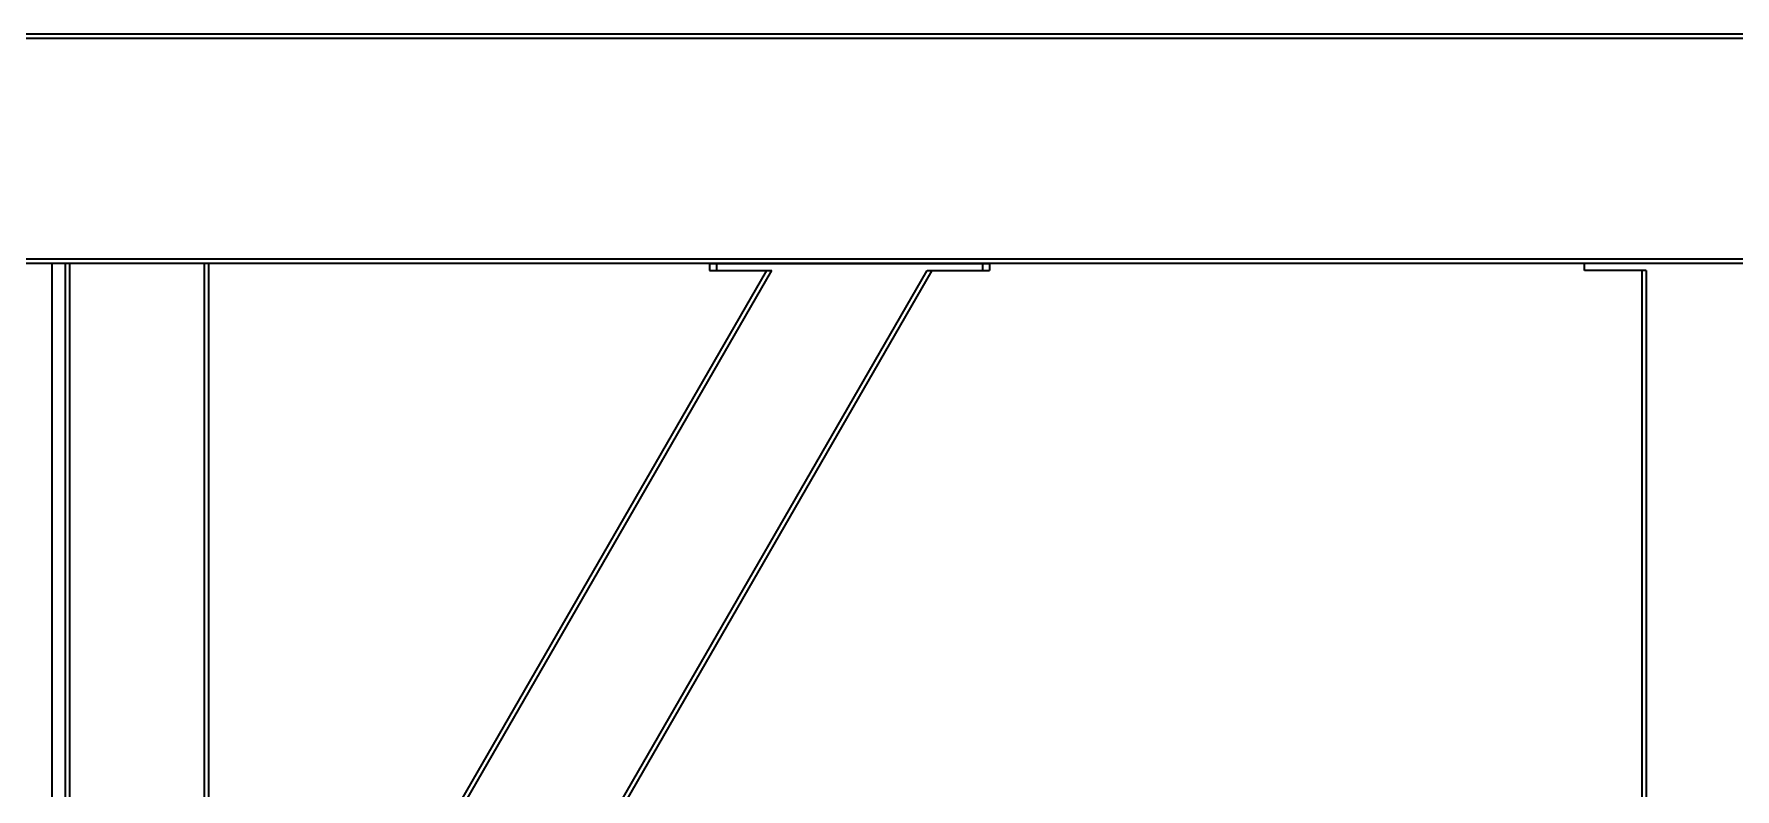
# Model space of a CAD drawing. Header units: millimetres. Extents: x 32496 to 166256, y 3504 to 23939.
# Drawn here: x 72900 to 74087, y 14453 to 14979 of the extents above; entities that cross this region are included whole.
import ezdxf

# ---------------------------------------------------------------- set-up
doc = ezdxf.new("R2010")
doc.units = ezdxf.units.MM
doc.layers.get('0').update_dxf_attribs({"lineweight": 35})

# ---------------------------------------------------------------- blocks, each defined once
blk = doc.blocks.new('8-1250')
at = {"linetype": 'Continuous'}
for p, q in [((4052.9, -31995.3), (-7907.1, -31995.3)), ((4052.9, -31992.3), (-7783.1, -31992.3)), ((4052.9, -32149.3), (-7907.1, -32149.3)), ((4052.9, -32152.3), (-7907.1, -32152.3)), ((-133.1, -34671.3), (-133.1, -32152.3)), ((-24.1, -32152.3), (-124.1, -32152.3)), ((-124.1, -32152.3), (-124.1, -34671.3)), ((-121.1, -32152.3), (-121.1, -34671.3)), ((-27.1, -32152.3), (-27.1, -34671.3)), ((-24.1, -32152.3), (-24.1, -32783.3)), ((-19.1, -32823.3), (365.4, -32157.3)), ((-19.1, -32829.3), (368.9, -32157.3)), ((-19.1, -33017.3), (477.4, -32157.3)), ((-19.1, -33023.3), (480.9, -32157.3)), ((325.4, -32152.3), (520.9, -32152.3)), ((325.4, -32152.3), (325.4, -32157.3)), ((325.4, -32157.3), (368.9, -32157.3)), ((330.4, -32152.3), (330.4, -32157.3)), ((477.4, -32157.3), (520.9, -32157.3)), ((515.9, -32152.3), (515.9, -32157.3)), ((520.9, -32152.3), (520.9, -32157.3)), ((1115.9, -32152.3), (935.9, -32152.3)), ((935.9, -32157.3), (935.9, -32152.3)), ((978.9, -32157.3), (935.9, -32157.3)), ((975.9, -32157.3), (975.9, -34666.3)), ((978.9, -32157.3), (978.9, -34666.3))]:
    blk.add_line(p, q, dxfattribs=at)

msp = doc.modelspace()

# ---------------------------------------------------------------- block references
at = {"color": 6}
msp.add_blockref('8-1250', (73046.131, 46971.457), dxfattribs=at)

doc.saveas('drawing.dxf')
